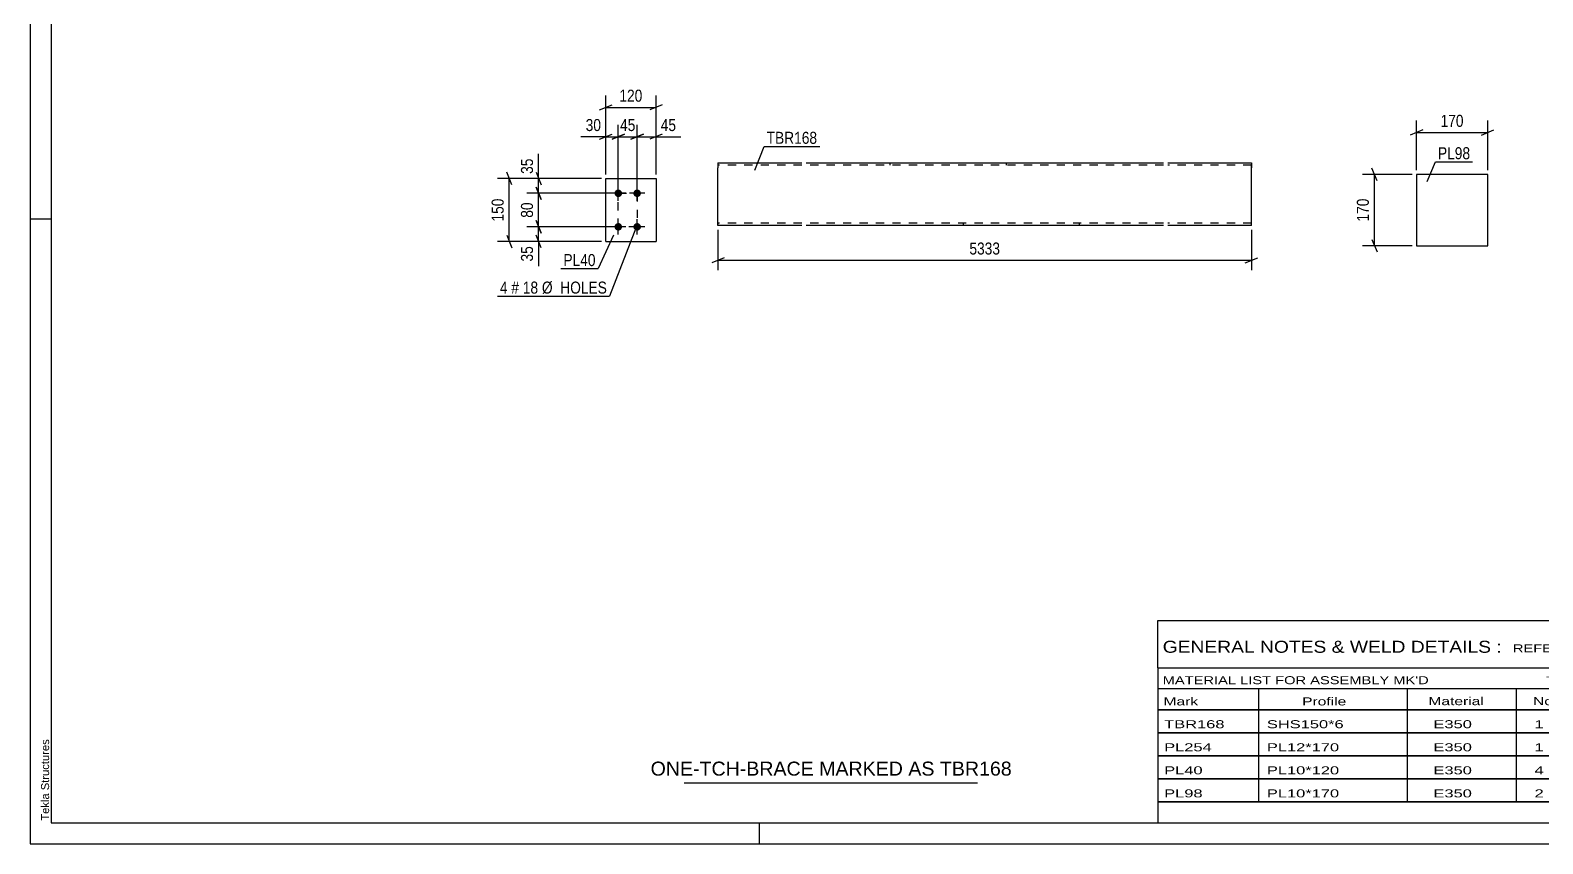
# Model space of a CAD drawing. Header units: millimetres. Extents: x 0 to 594, y 0 to 420.
# Drawn here: x 0 to 360.8, y 0 to 194.1 of the extents above; entities that cross this region are included whole.
import ezdxf

# ---------------------------------------------------------------- set-up
doc = ezdxf.new("R2010")
doc.units = ezdxf.units.MM
doc.linetypes.add('DXK_LINE_DOT2', pattern=[3.9198, 1.9599, -1.9599])
doc.styles.add('Arial', font='ARIAL.TTF', dxfattribs={"height": 0.2})
doc.styles.add('Arial Narrow', font='ARIALN.TTF', dxfattribs={"height": 0.2})

# ---------------------------------------------------------------- blocks, each defined once
blk = doc.blocks.new('Unknown-580611634-1130')
at = {"color": 5, "linetype": 'Continuous'}
for p, q in [((0, 420), (0, 0)), ((5, 415), (5, 5)), ((5, 149), (0, 149)), ((5, 5), (589, 5)), ((174, 0), (174, 5)), ((0, 0), (594, 0))]:
    blk.add_line(p, q, dxfattribs=at)
at = {"color": 174, "linetype": 'Continuous', "style": 'Arial'}
blk.add_text('Tekla Structures', height=1.9102, rotation=90, dxfattribs=at).set_placement((4.5, 5.5))
blk = doc.blocks.new('Part-580611634-2167 - 2161')
at = {"color": 2, "linetype": 'Continuous'}
for p, q in [((137.28, 143.67), (137.28, 158.67)), ((137.28, 158.67), (149.28, 158.67)), ((149.28, 158.67), (149.28, 143.67)), ((137.28, 143.67), (137.28, 143.67)), ((137.28, 143.67), (149.28, 143.67)), ((149.28, 143.67), (149.28, 143.67))]:
    blk.add_line(p, q, dxfattribs=at)
at = {"color": 7, "linetype": 'DXK_LINE_DOT2'}
for p, q in [((137.28, 158.67), (149.28, 158.67)), ((137.28, 143.67), (149.28, 143.67))]:
    blk.add_line(p, q, dxfattribs=at)
blk = doc.blocks.new('Bolt-580611634-2200 - 2161')
at = {"linetype": 'Continuous'}
for points in [[(140.28, 156.07), (140.47, 156.05), (140.65, 155.99), (140.81, 155.9), (140.95, 155.77), (141.06, 155.62), (141.14, 155.45), (141.17, 155.27), (141.17, 155.08), (141.14, 154.89), (141.06, 154.72), (140.95, 154.57), (140.81, 154.44), (140.65, 154.35), (140.47, 154.29), (140.28, 154.27), (140.09, 154.29), (139.91, 154.35), (139.75, 154.44), (139.61, 154.57), (139.5, 154.72), (139.42, 154.89), (139.38, 155.08), (139.38, 155.27), (139.42, 155.45), (139.5, 155.62), (139.61, 155.77), (139.75, 155.9), (139.91, 155.99), (140.09, 156.05)], [(144.78, 156.07), (144.97, 156.05), (145.15, 155.99), (145.31, 155.9), (145.45, 155.77), (145.56, 155.62), (145.64, 155.45), (145.67, 155.27), (145.67, 155.08), (145.64, 154.89), (145.56, 154.72), (145.45, 154.57), (145.31, 154.44), (145.15, 154.35), (144.97, 154.29), (144.78, 154.27), (144.59, 154.29), (144.41, 154.35), (144.25, 154.44), (144.11, 154.57), (144, 154.72), (143.92, 154.89), (143.88, 155.08), (143.88, 155.27), (143.92, 155.45), (144, 155.62), (144.11, 155.77), (144.25, 155.9), (144.41, 155.99), (144.59, 156.05)], [(140.28, 148.07), (140.47, 148.05), (140.65, 147.99), (140.81, 147.9), (140.95, 147.77), (141.06, 147.62), (141.14, 147.45), (141.17, 147.27), (141.17, 147.08), (141.14, 146.89), (141.06, 146.72), (140.95, 146.57), (140.81, 146.44), (140.65, 146.35), (140.47, 146.29), (140.28, 146.27), (140.09, 146.29), (139.91, 146.35), (139.75, 146.44), (139.61, 146.57), (139.5, 146.72), (139.42, 146.89), (139.38, 147.08), (139.38, 147.27), (139.42, 147.45), (139.5, 147.62), (139.61, 147.77), (139.75, 147.9), (139.91, 147.99), (140.09, 148.05)], [(144.78, 148.07), (144.97, 148.05), (145.15, 147.99), (145.31, 147.9), (145.45, 147.77), (145.56, 147.62), (145.64, 147.45), (145.67, 147.27), (145.67, 147.08), (145.64, 146.89), (145.56, 146.72), (145.45, 146.57), (145.31, 146.44), (145.15, 146.35), (144.97, 146.29), (144.78, 146.27), (144.59, 146.29), (144.41, 146.35), (144.25, 146.44), (144.11, 146.57), (144, 146.72), (143.92, 146.89), (143.88, 147.08), (143.88, 147.27), (143.92, 147.45), (144, 147.62), (144.11, 147.77), (144.25, 147.9), (144.41, 147.99), (144.59, 148.05)]]:
    blk.add_hatch(color=1, dxfattribs=at).paths.add_polyline_path(points)
at = {"color": 1, "linetype": 'Continuous'}
for p, q in [((142.08, 155.17), (138.48, 155.17)), ((140.28, 153.37), (140.28, 156.97)), ((146.58, 155.17), (142.98, 155.17)), ((144.78, 153.37), (144.78, 156.97)), ((140.28, 145.37), (140.28, 148.97)), ((144.78, 145.37), (144.78, 148.97)), ((142.08, 147.17), (138.48, 147.17)), ((146.58, 147.17), (142.98, 147.17))]:
    blk.add_line(p, q, dxfattribs=at)
blk = doc.blocks.new('Part-580611634-2404 - 2398')
at = {"color": 2, "linetype": 'Continuous'}
for p, q in [((347.68, 159.67), (330.68, 159.67)), ((330.68, 159.67), (330.68, 142.67)), ((347.68, 142.67), (347.68, 159.67)), ((330.68, 142.67), (347.68, 142.67))]:
    blk.add_line(p, q, dxfattribs=at)
blk = doc.blocks.new('Part-580611634-2436 - 2428')
at = {"color": 2, "linetype": 'Continuous'}
for p, q in [((164.06, 162.47), (164.06, 161.27)), ((164.06, 162.47), (184.06, 162.47)), ((185.06, 162.47), (270.34, 162.47)), ((271.34, 162.47), (291.34, 162.47)), ((291.34, 162.47), (291.34, 162.38)), ((291.34, 162.38), (291.34, 161.27)), ((164.06, 148.21), (164.06, 161.27)), ((291.34, 147.47), (291.34, 161.27)), ((164.06, 147.56), (164.06, 148.21)), ((164.06, 147.47), (164.06, 147.56)), ((184.06, 147.47), (164.06, 147.47)), ((270.34, 147.47), (185.06, 147.47)), ((291.34, 147.47), (271.34, 147.47))]:
    blk.add_line(p, q, dxfattribs=at)
at = {"color": 7, "linetype": 'DXK_LINE_DOT2'}
for p, q in [((205.06, 162.47), (205.06, 161.87)), ((232.79, 162.47), (232.79, 161.87)), ((184.06, 161.87), (164.06, 161.87)), ((270.34, 161.87), (185.06, 161.87)), ((291.34, 161.87), (271.34, 161.87)), ((291.34, 161.27), (291.34, 162.12)), ((164.06, 148.21), (164.06, 147.82)), ((164.06, 148.07), (164.06, 148.12)), ((184.06, 148.07), (164.06, 148.07)), ((270.34, 148.07), (185.06, 148.07)), ((222.61, 147.47), (222.61, 148.07)), ((250.34, 147.47), (250.34, 148.07)), ((291.34, 148.07), (271.34, 148.07)), ((291.34, 148.07), (291.34, 148.12))]:
    blk.add_line(p, q, dxfattribs=at)
blk = doc.blocks.new('Rectangle-580611634-2384 - 2161')
at = {"color": 1, "linetype": 'DXK_LINE_DOT2'}
blk.add_lwpolyline([(140.28, 155.17), (144.78, 155.17), (144.78, 147.17), (140.28, 147.17), (140.28, 155.17)], close=True, dxfattribs=at)
blk = doc.blocks.new('StraightDimension-580611634-2344 - 2161')
at = {"color": 7, "linetype": 'Continuous'}
for p, q in [((140.28, 156.17), (140.28, 171.52)), ((144.78, 156.17), (144.78, 171.52)), ((138.78, 168.07), (141.78, 169.27)), ((140.28, 168.67), (144.78, 168.67)), ((146.28, 169.27), (143.28, 168.07))]:
    blk.add_line(p, q, dxfattribs=at)
at = {"color": 0}
blk.add_wipeout([(144.96, 169.42), (144.96, 173.62), (140.1, 173.62), (140.1, 169.42)], dxfattribs=at)
at = {"color": 3, "style": 'Arial Narrow'}
blk.add_text('45', height=2.863, dxfattribs=at).set_placement((140.7, 170.02))
blk = doc.blocks.new('StraightDimension-580611634-2300 - 2161')
at = {"color": 7, "linetype": 'Continuous'}
for p, q in [((120.68, 160.17), (121.88, 157.17)), ((136.28, 158.67), (118.43, 158.67)), ((139.28, 155.17), (118.43, 155.17)), ((121.88, 153.67), (120.68, 156.67)), ((121.28, 155.17), (121.28, 158.67))]:
    blk.add_line(p, q, dxfattribs=at)
at = {"color": 0}
blk.add_wipeout([(120.53, 164.05), (116.33, 164.05), (116.33, 159.2), (120.53, 159.2)], dxfattribs=at)
at = {"color": 7, "linetype": 'Continuous'}
blk.add_line((121.28, 158.67), (121.28, 164.58), dxfattribs=at)
blk.add_line((121.28, 158.67), (121.28, 164.58), dxfattribs=at)
at = {"color": 3, "style": 'Arial Narrow'}
blk.add_text('35', height=2.863, rotation=90.0002, dxfattribs=at).set_placement((119.93, 159.8))
blk = doc.blocks.new('StraightDimension-580611634-2277 - 2161')
at = {"color": 7, "linetype": 'Continuous'}
for p, q in [((120.68, 148.67), (121.88, 145.67)), ((139.28, 147.17), (118.43, 147.17)), ((121.88, 142.17), (120.68, 145.17)), ((121.28, 143.67), (121.28, 147.17)), ((136.28, 143.67), (118.43, 143.67))]:
    blk.add_line(p, q, dxfattribs=at)
at = {"color": 0}
blk.add_wipeout([(120.53, 143.15), (116.33, 143.15), (116.33, 138.29), (120.53, 138.29)], dxfattribs=at)
at = {"color": 7, "linetype": 'Continuous'}
blk.add_line((121.28, 143.67), (121.28, 137.77), dxfattribs=at)
blk.add_line((121.28, 143.67), (121.28, 137.77), dxfattribs=at)
at = {"color": 3, "style": 'Arial Narrow'}
blk.add_text('35', height=2.863, rotation=90.0002, dxfattribs=at).set_placement((119.93, 138.89))
blk = doc.blocks.new('StraightDimension-580611634-2290 - 2161')
at = {"color": 7, "linetype": 'Continuous'}
for p, q in [((139.28, 155.17), (118.43, 155.17)), ((120.68, 156.67), (121.88, 153.67)), ((121.28, 147.17), (121.28, 155.17)), ((121.88, 145.67), (120.68, 148.67)), ((139.28, 147.17), (118.43, 147.17))]:
    blk.add_line(p, q, dxfattribs=at)
at = {"color": 0}
blk.add_wipeout([(120.53, 153.6), (116.33, 153.6), (116.33, 148.74), (120.53, 148.74)], dxfattribs=at)
at = {"color": 3, "style": 'Arial Narrow'}
blk.add_text('80', height=2.863, rotation=90.0002, dxfattribs=at).set_placement((119.93, 149.34))
blk = doc.blocks.new('StraightDimension-580611634-2314 - 2161')
at = {"color": 7, "linetype": 'Continuous'}
for p, q in [((114.88, 157.17), (113.68, 160.17)), ((136.28, 158.67), (111.43, 158.67)), ((114.28, 143.67), (114.28, 158.67)), ((113.68, 145.17), (114.88, 142.17)), ((136.28, 143.67), (111.43, 143.67))]:
    blk.add_line(p, q, dxfattribs=at)
at = {"color": 0}
blk.add_wipeout([(113.53, 154.51), (109.33, 154.51), (109.33, 147.83), (113.53, 147.83)], dxfattribs=at)
at = {"color": 3, "style": 'Arial Narrow'}
blk.add_text('150', height=2.863, rotation=90.0002, dxfattribs=at).set_placement((112.93, 148.43))
blk = doc.blocks.new('StraightDimension-580611634-2331 - 2161')
at = {"color": 7, "linetype": 'Continuous'}
for p, q in [((137.28, 159.67), (137.28, 171.52)), ((140.28, 156.17), (140.28, 171.52)), ((135.78, 168.07), (138.78, 169.27)), ((137.28, 168.67), (140.28, 168.67)), ((141.78, 169.27), (138.78, 168.07))]:
    blk.add_line(p, q, dxfattribs=at)
at = {"color": 0}
blk.add_wipeout([(136.75, 169.42), (136.75, 173.62), (131.9, 173.62), (131.9, 169.42)], dxfattribs=at)
at = {"color": 7, "linetype": 'Continuous'}
blk.add_line((137.28, 168.67), (131.37, 168.67), dxfattribs=at)
blk.add_line((137.28, 168.67), (131.37, 168.67), dxfattribs=at)
at = {"color": 3, "style": 'Arial Narrow'}
blk.add_text('30', height=2.863, dxfattribs=at).set_placement((132.5, 170.02))
blk = doc.blocks.new('StraightDimension-580611634-2354 - 2161')
at = {"color": 7, "linetype": 'Continuous'}
for p, q in [((144.78, 156.17), (144.78, 171.52)), ((149.28, 159.67), (149.28, 171.52)), ((143.28, 168.07), (146.28, 169.27)), ((144.78, 168.67), (149.28, 168.67)), ((150.78, 169.27), (147.78, 168.07))]:
    blk.add_line(p, q, dxfattribs=at)
at = {"color": 0}
blk.add_wipeout([(154.66, 169.42), (154.66, 173.62), (149.8, 173.62), (149.8, 169.42)], dxfattribs=at)
at = {"color": 7, "linetype": 'Continuous'}
blk.add_line((149.28, 168.67), (155.19, 168.67), dxfattribs=at)
blk.add_line((149.28, 168.67), (155.19, 168.67), dxfattribs=at)
at = {"color": 3, "style": 'Arial Narrow'}
blk.add_text('45', height=2.863, dxfattribs=at).set_placement((150.4, 170.02))
blk = doc.blocks.new('StraightDimension-580611634-2368 - 2161')
at = {"color": 7, "linetype": 'Continuous'}
for p, q in [((137.28, 159.67), (137.28, 178.52)), ((149.28, 159.67), (149.28, 178.52)), ((135.78, 175.07), (138.78, 176.27)), ((137.28, 175.67), (149.28, 175.67)), ((150.78, 176.27), (147.78, 175.07))]:
    blk.add_line(p, q, dxfattribs=at)
at = {"color": 0}
blk.add_wipeout([(146.62, 176.42), (146.62, 180.62), (139.94, 180.62), (139.94, 176.42)], dxfattribs=at)
at = {"color": 3, "style": 'Arial Narrow'}
blk.add_text('120', height=2.863, dxfattribs=at).set_placement((140.54, 177.02))
blk = doc.blocks.new('StraightDimension-580611634-2406 - 2398')
at = {"color": 7, "linetype": 'Continuous'}
for p, q in [((332.18, 170.27), (329.18, 169.07)), ((330.68, 160.67), (330.68, 172.52)), ((330.68, 169.67), (347.68, 169.67)), ((346.18, 169.07), (349.18, 170.27)), ((347.68, 160.67), (347.68, 172.52))]:
    blk.add_line(p, q, dxfattribs=at)
at = {"color": 0}
blk.add_wipeout([(342.52, 170.42), (342.52, 174.62), (335.84, 174.62), (335.84, 170.42)], dxfattribs=at)
at = {"color": 3, "style": 'Arial Narrow'}
blk.add_text('170', height=2.863, dxfattribs=at).set_placement((336.44, 171.02))
blk = doc.blocks.new('StraightDimension-580611634-2417 - 2398')
at = {"color": 7, "linetype": 'Continuous'}
for p, q in [((329.68, 159.67), (317.83, 159.67)), ((321.28, 158.17), (320.08, 161.17)), ((320.68, 142.67), (320.68, 159.67)), ((329.68, 142.67), (317.83, 142.67)), ((320.08, 144.17), (321.28, 141.17))]:
    blk.add_line(p, q, dxfattribs=at)
at = {"color": 0}
blk.add_wipeout([(319.93, 154.51), (315.73, 154.51), (315.73, 147.83), (319.93, 147.83)], dxfattribs=at)
at = {"color": 3, "style": 'Arial Narrow'}
blk.add_text('170', height=2.863, rotation=90.0002, dxfattribs=at).set_placement((319.33, 148.43))
blk = doc.blocks.new('StraightDimension-580611634-2441 - 2428')
at = {"color": 7, "linetype": 'Continuous'}
for p, q in [((164.06, 146.47), (164.06, 136.81)), ((291.34, 146.47), (291.34, 136.81)), ((165.56, 139.81), (162.56, 138.61)), ((164.06, 139.21), (291.34, 139.21)), ((289.84, 138.61), (292.84, 139.81))]:
    blk.add_line(p, q, dxfattribs=at)
at = {"color": 0}
blk.add_wipeout([(231.96, 139.96), (231.96, 144.16), (223.44, 144.16), (223.44, 139.96)], dxfattribs=at)
at = {"color": 3, "style": 'Arial Narrow'}
blk.add_text('5333', height=2.863, dxfattribs=at).set_placement((224.04, 140.56))
blk = doc.blocks.new('Unknown-580611634-4479')
at = {"color": 7, "linetype": 'Continuous'}
for p, q in [((269, 53.25), (429, 53.25)), ((269, 42), (269, 53.25)), ((429, 53.25), (429, 42)), ((269, 42), (429, 42)), ((269, 42), (269, 37)), ((429, 42), (429, 37)), ((269, 37), (429, 37)), ((269, 37), (269, 32)), ((293, 37), (293, 32)), ((328.5, 37), (328.5, 32)), ((354.5, 37), (354.5, 32)), ((367.5, 37), (367.5, 32)), ((385, 37), (385, 32)), ((407, 37), (407, 32)), ((429, 37), (429, 32)), ((269, 32), (429, 32)), ((269, 31.95), (269, 26.55)), ((269, 31.95), (429, 31.95)), ((293, 32), (293, 26.5)), ((328.5, 32), (328.5, 26.5)), ((354.5, 32), (354.5, 26.5)), ((367.5, 32), (367.5, 26.5)), ((385, 32), (385, 26.5)), ((407, 32), (407, 26.5)), ((429, 31.95), (429, 26.55)), ((269, 26.55), (429, 26.55)), ((269, 26.45), (269, 21.05)), ((269, 26.45), (429, 26.45)), ((293, 26.5), (293, 21)), ((328.5, 26.5), (328.5, 21)), ((354.5, 26.5), (354.5, 21)), ((367.5, 26.5), (367.5, 21)), ((385, 26.5), (385, 21)), ((407, 26.5), (407, 21)), ((429, 26.45), (429, 21.05)), ((269, 21.05), (429, 21.05)), ((269, 20.95), (269, 15.55)), ((269, 20.95), (429, 20.95)), ((293, 21), (293, 15.5)), ((328.5, 21), (328.5, 15.5)), ((354.5, 21), (354.5, 15.5)), ((367.5, 21), (367.5, 15.5)), ((385, 21), (385, 15.5)), ((407, 21), (407, 15.5)), ((429, 20.95), (429, 15.55)), ((269, 15.55), (429, 15.55)), ((269, 15.45), (269, 10.05)), ((269, 15.45), (429, 15.45)), ((293, 15.5), (293, 10)), ((328.5, 15.5), (328.5, 10)), ((354.5, 15.5), (354.5, 10)), ((367.5, 15.5), (367.5, 10)), ((385, 15.5), (385, 10)), ((407, 15.5), (407, 10)), ((429, 15.45), (429, 10.05)), ((269, 10.05), (429, 10.05)), ((269, 10), (429, 10)), ((269, 10), (269, 5)), ((385, 10), (385, 5)), ((407, 10), (407, 5)), ((429, 10), (429, 5)), ((269, 5), (429, 5))]:
    blk.add_line(p, q, dxfattribs=at)
at = {"color": 7, "style": 'Arial Narrow'}
for s, height, width, p in [('GENERAL NOTES & WELD DETAILS :', 2.8633, 1.4, (270.15, 45.56)), ('REFER TYP DRAWING TYP-01', 1.9089, 1.6, (353.7, 45.66)), ("MATERIAL LIST FOR ASSEMBLY MK'D", 1.9089, 1.6, (270.15, 38.06)), ('TBR168', 1.909, 1.794707, (361.59, 37.97)), ('1', 1.91, 1.794707, (391.08, 38.06)), ('No. Required', 1.9089, 1.6, (400.41, 38.06)), ('Mark', 1.909, 1.7, (270.34, 33)), ('Profile', 1.909, 1.7, (303.41, 33)), ('Material', 1.909, 1.7, (333.54, 33.06)), ('No.', 1.909, 1.7, (358.5, 33.06)), ('Length', 1.909, 1.7, (369, 33.06)), ('Area', 1.909, 1.7, (391.5, 33.06)), ('Weight', 1.909, 1.7, (411, 33.06))]:
    blk.add_text(s, height=height, dxfattribs=dict(at, width=width)).set_placement(p)
at = {"color": 7, "linetype": 'Continuous', "style": 'Arial Narrow'}
for s, height, width, p in [('TBR168', 1.909, 1.794707, (270.5, 27.56)), ('SHS150*6', 1.909, 1.794707, (295, 27.56)), ('E350', 1.909, 1.794707, (334.74, 27.56)), ('1', 1.91, 1.794707, (358.86, 27.56)), ('5333', 1.909, 1.794707, (371.58, 27.56)), ('3.2', 1.909, 1.794707, (395.32, 27.56)), ('144.3', 1.909, 1.794707, (411.96, 27.56)), ('PL254', 1.909, 1.794707, (270.5, 22.06)), ('PL12*170', 1.909, 1.794707, (295, 22.06)), ('E350', 1.909, 1.794707, (334.74, 22.06)), ('1', 1.91, 1.794707, (358.86, 22.06)), ('702', 1.909, 1.794707, (373.77, 22.06)), ('0.3', 1.909, 1.794707, (395.32, 22.06)), ('11.2', 1.909, 1.794707, (414.14, 22.06)), ('PL40', 1.909, 1.794707, (270.5, 16.56)), ('PL10*120', 1.909, 1.794707, (295, 16.56)), ('E350', 1.909, 1.794707, (334.74, 16.56)), ('4', 1.91, 1.794707, (358.86, 16.56)), ('150', 1.909, 1.794707, (373.77, 16.56)), ('0.0', 1.909, 1.794707, (395.32, 16.56)), ('5.7', 1.909, 1.794707, (416.33, 16.56)), ('PL98', 1.909, 1.794707, (270.5, 11.06)), ('PL10*170', 1.909, 1.794707, (295, 11.06)), ('E350', 1.909, 1.794707, (334.74, 11.06)), ('2', 1.91, 1.794707, (358.86, 11.06)), ('170', 1.909, 1.794707, (373.77, 11.06)), ('0.1', 1.909, 1.794707, (395.32, 11.06)), ('4.5', 1.909, 1.794707, (416.33, 11.06)), ('Total', 1.909, 1.7, (371.33, 6.5)), ('3.8', 1.909, 1.794707, (394.83, 6.5)), ('165.8', 1.909, 1.794707, (411.96, 6.5))]:
    blk.add_text(s, height=height, dxfattribs=dict(at, width=width)).set_placement(p)
blk = doc.blocks.new('Unknown-580611634-4480')
at = {"color": 7, "linetype": 'Continuous'}
blk.add_line((156, 14.5), (226, 14.5), dxfattribs=at)
at = {"color": 7, "style": 'Arial'}
blk.add_text('ONE-TCH-BRACE MARKED AS TBR168', height=3.3428, dxfattribs=at).set_placement((147.99, 16.25))
blk = doc.blocks.new('Mark-580611634-2163 - 2161')
at = {"color": 0}
blk.add_wipeout([(134.87, 137.81), (134.87, 140.81), (127.19, 140.81), (127.19, 137.81)], dxfattribs=at)
blk.add_wipeout([(134.87, 137.81), (134.87, 140.81), (127.19, 140.81), (127.19, 137.81)], dxfattribs=at)
at = {"color": 30, "linetype": 'Continuous'}
for p in [(139.12, 145.17), (126.59, 137.21)]:
    blk.add_line(p, (135.47, 137.21), dxfattribs=at)
at = {"color": 3, "style": 'Arial Narrow'}
blk.add_text('PL40', height=2.863, dxfattribs=at).set_placement((127.19, 137.81))
blk = doc.blocks.new('Mark-580611634-2196 - 2161')
at = {"color": 0}
blk.add_wipeout([(113.87, 131.24), (113.87, 134.24), (112.04, 134.24), (112.04, 131.24)], dxfattribs=at)
blk.add_wipeout([(113.87, 131.24), (113.87, 134.24), (112.04, 134.24), (112.04, 131.24)], dxfattribs=at)
blk.add_wipeout([(116.6, 131.24), (116.6, 134.24), (114.77, 134.24), (114.77, 131.24)], dxfattribs=at)
blk.add_wipeout([(116.6, 131.24), (116.6, 134.24), (114.77, 134.24), (114.77, 131.24)], dxfattribs=at)
at = {"color": 3, "style": 'Arial Narrow'}
blk.add_text('4', height=2.86, dxfattribs=at).set_placement((112.04, 131.24))
at = {"color": 0}
blk.add_wipeout([(121.16, 131.24), (121.16, 134.24), (117.5, 134.24), (117.5, 131.24)], dxfattribs=at)
blk.add_wipeout([(121.16, 131.24), (121.16, 134.24), (117.5, 134.24), (117.5, 131.24)], dxfattribs=at)
at = {"color": 3, "style": 'Arial Narrow'}
blk.add_text('#', height=2.86, dxfattribs=at).set_placement((114.77, 131.24))
at = {"color": 0}
blk.add_wipeout([(137.58, 131.24), (137.58, 134.24), (122.06, 134.24), (122.06, 131.24)], dxfattribs=at)
blk.add_wipeout([(137.58, 131.24), (137.58, 134.24), (122.06, 134.24), (122.06, 131.24)], dxfattribs=at)
at = {"color": 7, "linetype": 'Continuous'}
for p in [(144.61, 147.26), (111.44, 130.64)]:
    blk.add_line(p, (138.18, 130.64), dxfattribs=at)
at = {"color": 3, "style": 'Arial Narrow'}
for s, p in [('18', (117.5, 131.24)), ('Ø  HOLES', (122.06, 131.24))]:
    blk.add_text(s, height=2.863, dxfattribs=at).set_placement(p)
blk = doc.blocks.new('Mark-580611634-2400 - 2398')
at = {"color": 0}
blk.add_wipeout([(343.49, 163.3), (343.49, 166.3), (335.82, 166.3), (335.82, 163.3)], dxfattribs=at)
blk.add_wipeout([(343.49, 163.3), (343.49, 166.3), (335.82, 166.3), (335.82, 163.3)], dxfattribs=at)
at = {"color": 30, "linetype": 'Continuous'}
for p, q in [((333.25, 158.01), (335.22, 162.7)), ((335.22, 162.7), (344.09, 162.7))]:
    blk.add_line(p, q, dxfattribs=at)
at = {"color": 3, "style": 'Arial Narrow'}
blk.add_text('PL98', height=2.863, dxfattribs=at).set_placement((335.82, 163.3))
blk = doc.blocks.new('Mark-580611634-2432 - 2428')
at = {"color": 0}
blk.add_wipeout([(187.73, 166.97), (187.73, 169.97), (175.67, 169.97), (175.67, 166.97)], dxfattribs=at)
blk.add_wipeout([(187.73, 166.97), (187.73, 169.97), (175.67, 169.97), (175.67, 166.97)], dxfattribs=at)
at = {"color": 30, "linetype": 'Continuous'}
for p, q in [((172.85, 160.72), (175.07, 166.37)), ((175.07, 166.37), (188.33, 166.37))]:
    blk.add_line(p, q, dxfattribs=at)
at = {"color": 3, "style": 'Arial Narrow'}
blk.add_text('TBR168', height=2.863, dxfattribs=at).set_placement((175.67, 166.97))

msp = doc.modelspace()

# ---------------------------------------------------------------- block references
for name in ['Unknown-580611634-1130', 'Part-580611634-2436 - 2428', 'Part-580611634-2404 - 2398', 'Part-580611634-2167 - 2161', 'Bolt-580611634-2200 - 2161', 'Rectangle-580611634-2384 - 2161', 'Unknown-580611634-4479', 'Unknown-580611634-4480']:
    msp.add_blockref(name, (0, 0))

# ---------------------------------------------------------------- next in the draw order: block references
for name in ['StraightDimension-580611634-2344 - 2161', 'StraightDimension-580611634-2406 - 2398', 'Mark-580611634-2432 - 2428', 'StraightDimension-580611634-2277 - 2161', 'StraightDimension-580611634-2441 - 2428']:
    msp.add_blockref(name, (0, 0))

# ---------------------------------------------------------------- next in the draw order: block references
for name in ['Mark-580611634-2400 - 2398', 'StraightDimension-580611634-2300 - 2161', 'StraightDimension-580611634-2417 - 2398']:
    msp.add_blockref(name, (0, 0))

# ---------------------------------------------------------------- next in the draw order: block references
msp.add_blockref('StraightDimension-580611634-2290 - 2161', (0, 0))

# ---------------------------------------------------------------- next in the draw order: block references
msp.add_blockref('StraightDimension-580611634-2314 - 2161', (0, 0))

# ---------------------------------------------------------------- next in the draw order: block references
for name in ['StraightDimension-580611634-2331 - 2161', 'Mark-580611634-2163 - 2161']:
    msp.add_blockref(name, (0, 0))

# ---------------------------------------------------------------- next in the draw order: block references
for name in ['StraightDimension-580611634-2354 - 2161', 'Mark-580611634-2196 - 2161']:
    msp.add_blockref(name, (0, 0))

# ---------------------------------------------------------------- next in the draw order: block references
msp.add_blockref('StraightDimension-580611634-2368 - 2161', (0, 0))

doc.saveas('drawing.dxf')
